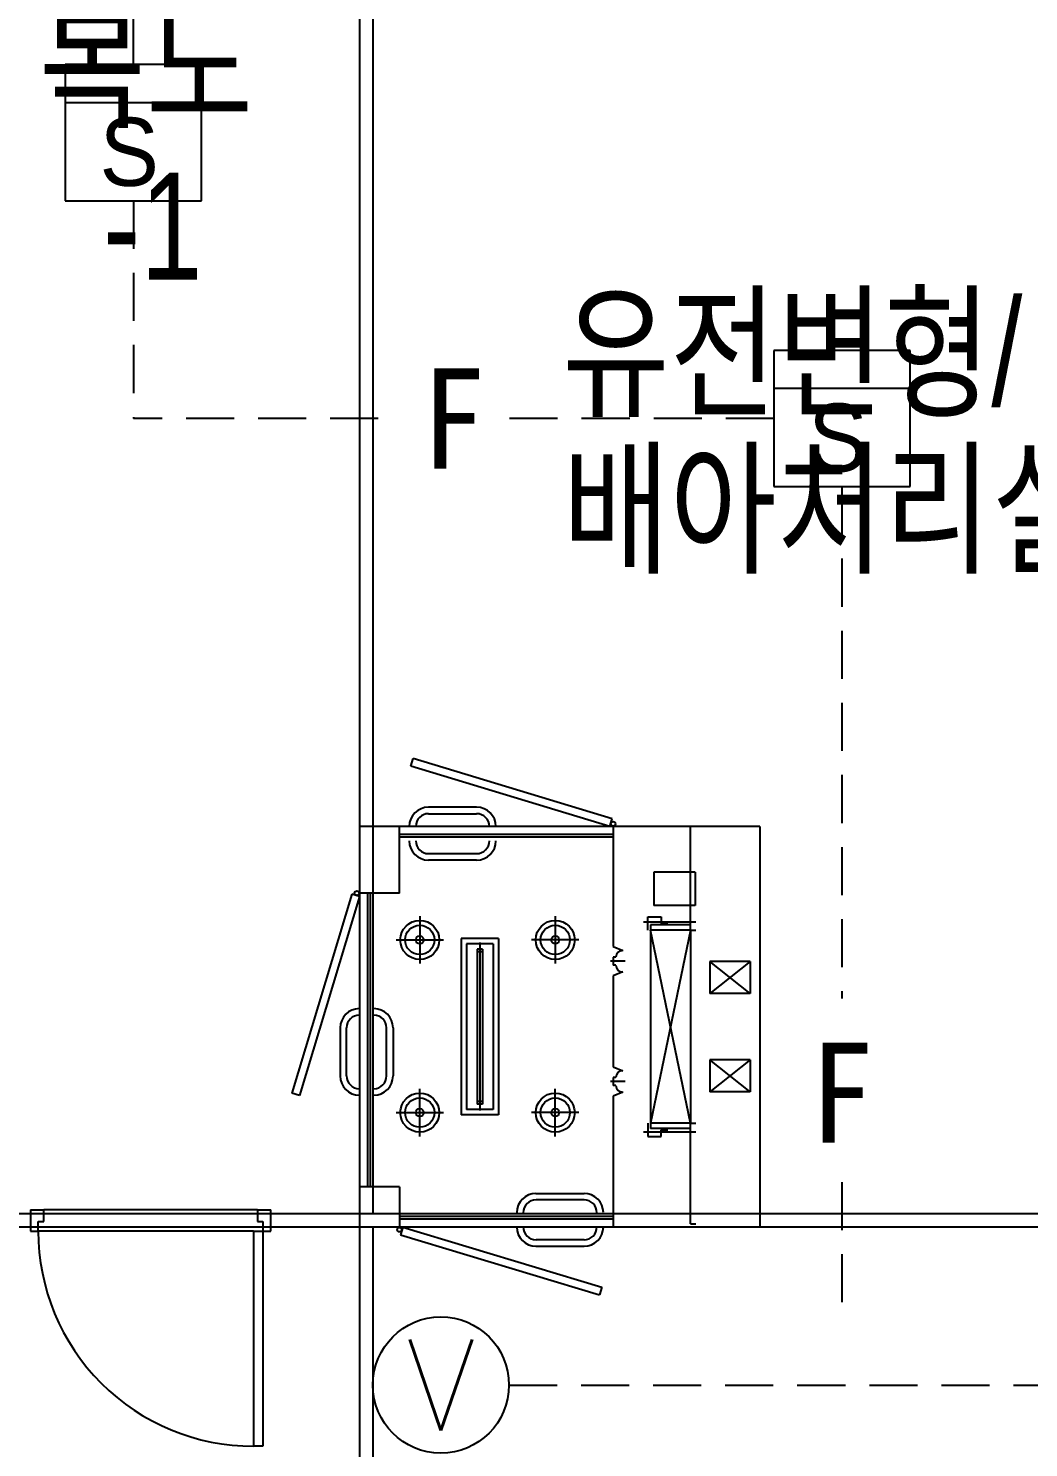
# Model space of a CAD drawing. Header units: millimetres. Extents: x 1710 to 94914, y 1329 to 63037.
# Drawn here: x 52991 to 56738, y 34068 to 39382 of the extents above; entities that cross this region are included whole.
import ezdxf
from ezdxf.enums import TextEntityAlignment as Align

# ---------------------------------------------------------------- set-up
doc = ezdxf.new("R2010")
doc.units = ezdxf.units.MM
doc.header["$LTSCALE"] = 120
doc.linetypes.add('HIDDENX2', pattern=[0.75, 0.5, -0.25])
for name, color, linetype in [('ARCH', 9, 'Continuous'), ('DET', 2, 'Continuous'), ('DET-S', 2, 'Continuous'), ('fire', 2, 'Continuous'), ('fire-l', 4, 'Continuous'), ('STROBE', 1, 'Continuous')]:
    doc.layers.add(name, color=color, linetype=linetype)
doc.styles.add('GHD', font='')
doc.styles.add('ghs', font='')
doc.styles.get("Standard").update_dxf_attribs({"font": 'SIMPLEX.shx'})
doc.styles.add('돋움', font='')
doc.styles.get('GHD').set_extended_font_data('Dotum')
doc.styles.get('ghs').set_extended_font_data('Dotum')
doc.styles.get('돋움').set_extended_font_data('DotumChe')

# ---------------------------------------------------------------- blocks, each defined once
blk = doc.blocks.new('e-01')
at = {"layer": 'DET'}
for p, q in [((1.5, 1.5), (-1.5, 1.5)), ((-1.5, 1.5), (-1.5, -1.5)), ((1.5, -1.5), (1.5, 1.5)), ((1.5, 0.66), (-1.5, 0.66))]:
    blk.add_line(p, q, dxfattribs=at)
at = {"layer": 'DET-S'}
blk.add_line((-1.5, -1.5), (1.5, -1.5), dxfattribs=at)
at = {"layer": 'DET', "color": 1, "style": 'ghs'}
blk.add_text('S', height=1.5, dxfattribs=at).set_placement((-0.745, -1.172))
blk = doc.blocks.new('e-07')
at = {"layer": 'fire'}
blk.add_circle((0, 1.5), 1.5, dxfattribs=at)
at = {"layer": 'STROBE'}
blk.add_line((0, 3), (0, 2.99), dxfattribs=at)
at = {"layer": 'fire', "color": 1}
blk.add_text('V', height=2, dxfattribs=at).set_placement((0, 1.5), align=Align.MIDDLE)

msp = doc.modelspace()

# ---------------------------------------------------------------- linework, layer by layer
at = {"layer": 'ARCH', "color": 9}
for p, q in [((54281.3, 44444.2, 0), (54281.3, 34944.2, 0)), ((54231.3, 44234.2, 0), (54231.3, 34944.2, 0)), ((54423.5, 36619.3, 0), (54432.1, 36648, 0)), ((55169.3, 36394.2, 0), (54423.5, 36619.3, 0)), ((55178, 36422.9, 0), (54432.1, 36648, 0)), ((54670.2, 36466.2, 0), (54489.9, 36466.2, 0)), ((54490.2, 36442, 0), (54669.9, 36442, 0)), ((55169.3, 36394.2, 0), (55178, 36422.9, 0)), ((55731.3, 36394.2, 0), (54231.3, 36394.2, 0)), ((54231.3, 36394.2, 0), (54231.3, 34894.2, 0)), ((54381.3, 36144.2, 0), (54381.3, 36394.2, 0)), ((55181.3, 36364.2, 0), (54381.3, 36364.2, 0)), ((55181.3, 36354.2, 0), (54381.3, 36354.2, 0)), ((55181.3, 36394.2, 0), (55181.3, 35944.5, 0)), ((55471.3, 36005.2, 0), (55471.3, 36394.2, 0)), ((55731.3, 36394.2, 0), (55731.3, 34894.2, 0)), ((54670.2, 36268.2, 0), (54489.9, 36268.2, 0)), ((54490.2, 36292.5, 0), (54669.9, 36292.5, 0)), ((55334.3, 36223.2, 0), (55334.3, 36098.2, 0)), ((55489.3, 36223.2, 0), (55334.3, 36223.2, 0)), ((55489.3, 36223.2, 0), (55489.3, 36098.2, 0)), ((54202.6, 36140.9, 0), (53977.5, 35395, 0)), ((54231.3, 36132.2, 0), (54202.6, 36140.9, 0)), ((54381.3, 36144.2, 0), (54231.3, 36144.2, 0)), ((54261.3, 36144.2, 0), (54261.3, 35044.2, 0)), ((54271.3, 36144.2, 0), (54271.3, 35044.2, 0)), ((54231.3, 36132.2, 0), (54006.3, 35386.3, 0)), ((55489.3, 36098.2, 0), (55334.3, 36098.2, 0)), ((54457.3, 36058.2, 0), (54457.3, 35880.4, 0)), ((54964.6, 36058.2, 0), (54964.6, 35880.4, 0)), ((55295.7, 36037.2, 0), (55491.3, 36037.2, 0)), ((55311.4, 36005.6, 0), (55311.4, 36055.6, 0)), ((55311.4, 36055.6, 0), (55361.4, 36055.6, 0)), ((55361.4, 36055.6, 0), (55361.4, 36030.6, 0)), ((55361.4, 36030.6, 0), (55386.4, 36030.6, 0)), ((55321.3, 36025.2, 0), (55321.3, 35263.2, 0)), ((55471.3, 36025.2, 0), (55321.3, 36025.2, 0)), ((55471.3, 35283.2, 0), (55321.3, 36005.2, 0)), ((55471.3, 36005.2, 0), (55321.3, 35283.2, 0)), ((55471.3, 36005.2, 0), (55321.3, 36005.2, 0)), ((55471.3, 36005.2, 0), (55471.3, 35283.2, 0)), ((55471.3, 36005.2, 0), (55491.3, 36005.2, 0)), ((54368.5, 35969.3, 0), (54546.2, 35969.3, 0)), ((54612.3, 35974.2, 0), (54612.3, 35314.2, 0)), ((54752.3, 35974.2, 0), (54612.3, 35974.2, 0)), ((54632.3, 35954.2, 0), (54632.3, 35334.2, 0)), ((54732.3, 35954.2, 0), (54632.3, 35954.2, 0)), ((54672.3, 35934.2, 0), (54672.3, 35354.2, 0)), ((54692.3, 35934.2, 0), (54672.3, 35934.2, 0)), ((54692.3, 35924.2, 0), (54672.3, 35924.2, 0)), ((54682.3, 35959.8, 0), (54682.3, 35330.5, 0)), ((54692.3, 35934.2, 0), (54692.3, 35354.2, 0)), ((54732.3, 35954.2, 0), (54732.3, 35334.2, 0)), ((54752.3, 35974.2, 0), (54752.3, 35314.2, 0)), ((55053.5, 35969.3, 0), (54875.7, 35969.3, 0)), ((55181.3, 35944.5, 0), (55217.3, 35929.5, 0)), ((55226.3, 35889.5, 0), (55172, 35889.5, 0)), ((55191.3, 35904.5, 0), (55181.3, 35904.5, 0)), ((55181.3, 35904.5, 0), (55181.3, 35874.5, 0)), ((55191.3, 35874.5, 0), (55181.3, 35874.5, 0)), ((55544.1, 35888.2, 0), (55544.1, 35768.2, 0)), ((55694.1, 35888.2, 0), (55544.1, 35888.2, 0)), ((55694.1, 35888.2, 0), (55544.1, 35768.2, 0)), ((55694.1, 35768.2, 0), (55544.1, 35888.2, 0)), ((55694.1, 35888.2, 0), (55694.1, 35768.2, 0)), ((55217.3, 35849.5, 0), (55181.3, 35834.5, 0)), ((55181.3, 35834.5, 0), (55181.3, 35494.5, 0)), ((55694.1, 35768.2, 0), (55544.1, 35768.2, 0)), ((54159.1, 35640, 0), (54159.1, 35459.8, 0)), ((54183.3, 35460, 0), (54183.3, 35639.8, 0)), ((54332.9, 35460, 0), (54332.9, 35639.8, 0)), ((54357.1, 35640, 0), (54357.1, 35459.8, 0)), ((55694.1, 35520.2, 0), (55544.1, 35520.2, 0)), ((55544.1, 35520.2, 0), (55544.1, 35400.2, 0)), ((55694.1, 35520.2, 0), (55544.1, 35400.2, 0)), ((55694.1, 35400.2, 0), (55544.1, 35520.2, 0)), ((55694.1, 35520.2, 0), (55694.1, 35400.2, 0)), ((55181.3, 35494.5, 0), (55217.3, 35479.5, 0)), ((55181.3, 35454.5, 0), (55181.3, 35424.5, 0)), ((55191.3, 35454.5, 0), (55181.3, 35454.5, 0)), ((54006.3, 35386.3, 0), (53977.5, 35395, 0)), ((54457.3, 35233.8, 0), (54457.3, 35411.6, 0)), ((54964.6, 35233.8, 0), (54964.6, 35411.6, 0)), ((55226.3, 35439.5, 0), (55172, 35439.5, 0)), ((55191.3, 35424.5, 0), (55181.3, 35424.5, 0)), ((55217.3, 35399.5, 0), (55181.3, 35384.5, 0)), ((55694.1, 35400.2, 0), (55544.1, 35400.2, 0)), ((54692.3, 35364.2, 0), (54672.3, 35364.2, 0)), ((54692.3, 35354.2, 0), (54672.3, 35354.2, 0)), ((55181.3, 35384.5, 0), (55181.3, 34894.2, 0)), ((54368.5, 35322.7, 0), (54546.2, 35322.7, 0)), ((54752.3, 35314.2, 0), (54612.3, 35314.2, 0)), ((54732.3, 35334.2, 0), (54632.3, 35334.2, 0)), ((55053.5, 35322.7, 0), (54875.7, 35322.7, 0)), ((55295.7, 35251.2, 0), (55491.3, 35251.2, 0)), ((55311.4, 35282.8, 0), (55311.4, 35232.8, 0)), ((55311.4, 35232.8, 0), (55361.4, 35232.8, 0)), ((55471.3, 35283.2, 0), (55321.3, 35283.2, 0)), ((55471.3, 35263.2, 0), (55321.3, 35263.2, 0)), ((55361.4, 35257.8, 0), (55386.4, 35257.8, 0)), ((55361.4, 35232.8, 0), (55361.4, 35257.8, 0)), ((55471.3, 35283.2, 0), (55491.3, 35283.2, 0)), ((55471.3, 34906.7, 0), (55471.3, 35283.2, 0)), ((54381.3, 35044.2, 0), (54231.3, 35044.2, 0)), ((54381.3, 35044.2, 0), (54381.3, 34894.2, 0)), ((54892.5, 35020.2, 0), (55072.8, 35020.2, 0)), ((55072.5, 34996, 0), (54892.8, 34996, 0)), ((57681.3, 34944.2, 0), (52631.3, 34944.2, 0)), ((52999, 34959.2, 0), (52999, 34879.2, 0)), ((52999, 34959.2, 0), (53048.8, 34959.2, 0)), ((52999, 34944.2, 0), (52999, 34894.2, 0)), ((53028.3, 34915.1, 0), (53048.8, 34915.1, 0)), ((53028.3, 34879.2, 0), (53028.3, 34915.1, 0)), ((53028.3, 34915.1, 0), (53048.8, 34915.1, 0)), ((53048.8, 34915.1, 0), (53048.8, 34959.2, 0)), ((53849.1, 34959.2, 0), (53048.8, 34959.2, 0)), ((53849.1, 34959.2, 0), (53849.1, 34915.1, 0)), ((53849.1, 34959.2, 0), (53899, 34959.2, 0)), ((53849.1, 34915.1, 0), (53869.6, 34915.1, 0)), ((53869.6, 34915.1, 0), (53869.6, 34879.2, 0)), ((53899, 34879.2, 0), (53899, 34959.2, 0)), ((53899, 34894.2, 0), (53899, 34944.2, 0)), ((53899, 34894.2, 0), (53899, 34944.2, 0)), ((55181.3, 34934.2, 0), (54381.3, 34934.2, 0)), ((55181.3, 34924.2, 0), (54381.3, 34924.2, 0)), ((57681.3, 34894.2, 0), (52581.3, 34894.2, 0)), ((52999, 34879.2, 0), (53028.3, 34879.2, 0)), ((53834.4, 34879.2, 0), (53028.3, 34879.2, 0)), ((53834.4, 34879.2, 0), (53834.4, 34074, 0)), ((53834.4, 34879.2, 0), (53869.6, 34879.2, 0)), ((53869.6, 34879.2, 0), (53899, 34879.2, 0)), ((53869.6, 34879.2, 0), (53869.6, 34074, 0)), ((54231.3, 34894.2, 0), (54231.3, 32154.2, 0)), ((55731.3, 34894.2, 0), (54231.3, 34894.2, 0)), ((54281.3, 34894.2, 0), (54281.3, 32154.2, 0)), ((54393.3, 34894.2, 0), (54384.7, 34865.5, 0)), ((54384.7, 34865.5, 0), (55130.6, 34640.4, 0)), ((54393.3, 34894.2, 0), (55139.2, 34669.1, 0)), ((55471.3, 34906.7, 0), (55491.3, 34906.7, 0)), ((54892.5, 34822.2, 0), (55072.8, 34822.2, 0)), ((55072.5, 34846.5, 0), (54892.8, 34846.5, 0)), ((55139.2, 34669.1, 0), (55130.6, 34640.4, 0)), ((53869.6, 34074, 0), (53834.4, 34074, 0))]:
    msp.add_line(p, q, dxfattribs=at)
for centre, radius in [((55181.7, 36403.8, 0), 8.39), ((54221.7, 36144.6, 0), 8.39), ((54457.3, 35969.3, 0), 73), ((54964.6, 35969.3, 0), 73), ((54457.3, 35969.3, 0), 55), ((54457.3, 35969.3, 0), 15), ((54964.6, 35969.3, 0), 55), ((54964.6, 35969.3, 0), 15), ((54457.3, 35322.7, 0), 73), ((54964.6, 35322.7, 0), 73), ((54457.3, 35322.7, 0), 55), ((54964.6, 35322.7, 0), 55), ((54457.3, 35322.7, 0), 15), ((54964.6, 35322.7, 0), 15), ((54381, 34884.6, 0), 8.39)]:
    msp.add_circle(centre, radius, dxfattribs=at)
for centre, radius, start, end in [((54489.9, 36394.2, 0), 72, 90, 180), ((54670.2, 36394.2, 0), 72, 0, 90), ((54490.2, 36394, 0), 48, 90, 180), ((54669.9, 36394, 0), 48, 0, 90), ((54489.9, 36340.2, 0), 72, 180, 270), ((54490.2, 36340.5, 0), 48, 180, 270), ((54669.9, 36340.5, 0), 48, 270, 0), ((54670.2, 36340.2, 0), 72, 270, 0), ((55216.8, 35904, 0), 25.5, 88.8767, 178.8767), ((55216.8, 35875, 0), 25.5, 181.1233, 271.1233), ((54231.1, 35640, 0), 72, 90, 180), ((54285.1, 35640, 0), 72, 0, 90), ((54231.3, 35639.8, 0), 48, 90, 180), ((54284.9, 35639.8, 0), 48, 0, 90), ((54231.1, 35459.8, 0), 72, 180, 270), ((54231.3, 35460, 0), 48, 180, 270), ((54284.9, 35460, 0), 48, 270, 0), ((54285.1, 35459.8, 0), 72, 270, 0), ((55216.8, 35454, 0), 25.5, 88.8767, 178.8767), ((55216.8, 35425, 0), 25.5, 181.1233, 271.1233), ((54892.5, 34948.2, 0), 72, 90, 180), ((55072.8, 34948.2, 0), 72, 0, 90), ((54892.8, 34948, 0), 48, 90, 180), ((55072.5, 34948, 0), 48, 0, 90), ((53833, 34878.6, 0), 804.7, 179.9639, 270.0849), ((54892.5, 34894.2, 0), 72, 180, 270), ((54892.8, 34894.5, 0), 48, 180, 270), ((55072.5, 34894.5, 0), 48, 270, 0), ((55072.8, 34894.2, 0), 72, 270, 0)]:
    msp.add_arc(centre, radius, start, end, dxfattribs=at)
at = {"layer": 'fire-l', "linetype": 'HIDDENX2', "ltscale": 3}
for p, q in [((53384.5, 39246.9, 0), (53384.5, 40450.9, 0)), ((53384.5, 38736.9, 0), (53384.5, 37921.8, 0)), ((54301.8, 37921.8, 0), (53384.5, 37921.8, 0)), ((55783.5, 37921.8, 0), (54787.1, 37921.8, 0)), ((56038.5, 37666.8, 0), (56038.5, 35750.5, 0)), ((56038.5, 35062.7, 0), (56038.5, 34542.7, 0))]:
    msp.add_line(p, q, dxfattribs=at)
at = {"layer": 'fire-l', "color": 3, "linetype": 'HIDDENX2', "ltscale": 3}
msp.add_line((54791.3, 34302.7, 0), (57426.3, 34302.7, 0), dxfattribs=at)

# ---------------------------------------------------------------- block references
at = {"layer": 'fire-l', "xscale": 170, "yscale": 170, "zscale": 170}
for name, p in [('e-01', (53384.5, 38991.9, 0)), ('e-01', (56038.5, 37921.8, 0)), ('e-07', (54536.3, 34047.7, 0))]:
    msp.add_blockref(name, p, dxfattribs=at)

# ---------------------------------------------------------------- texts
at = {"layer": 'ARCH', "color": 9, "style": 'GHD', "width": 0.8}
for s, p in [('복도', (53030.1, 39052.5, 0)), ('-1', (53271.5, 38441.7, 0)), ('유전변형/', (54991.6, 37969.4, 0)), ('배아처리실', (54991.6, 37383.5, 0))]:
    msp.add_text(s, height=400, dxfattribs=at).set_placement(p)
at = {"layer": 'fire', "linetype": 'HIDDENX2', "ltscale": 2, "style": '돋움'}
for p in [(54584, 37921.8, 0), (56038.5, 35397.1, 0)]:
    msp.add_text('F', height=375, dxfattribs=at).set_placement(p, align=Align.MIDDLE)

doc.saveas('drawing.dxf')
